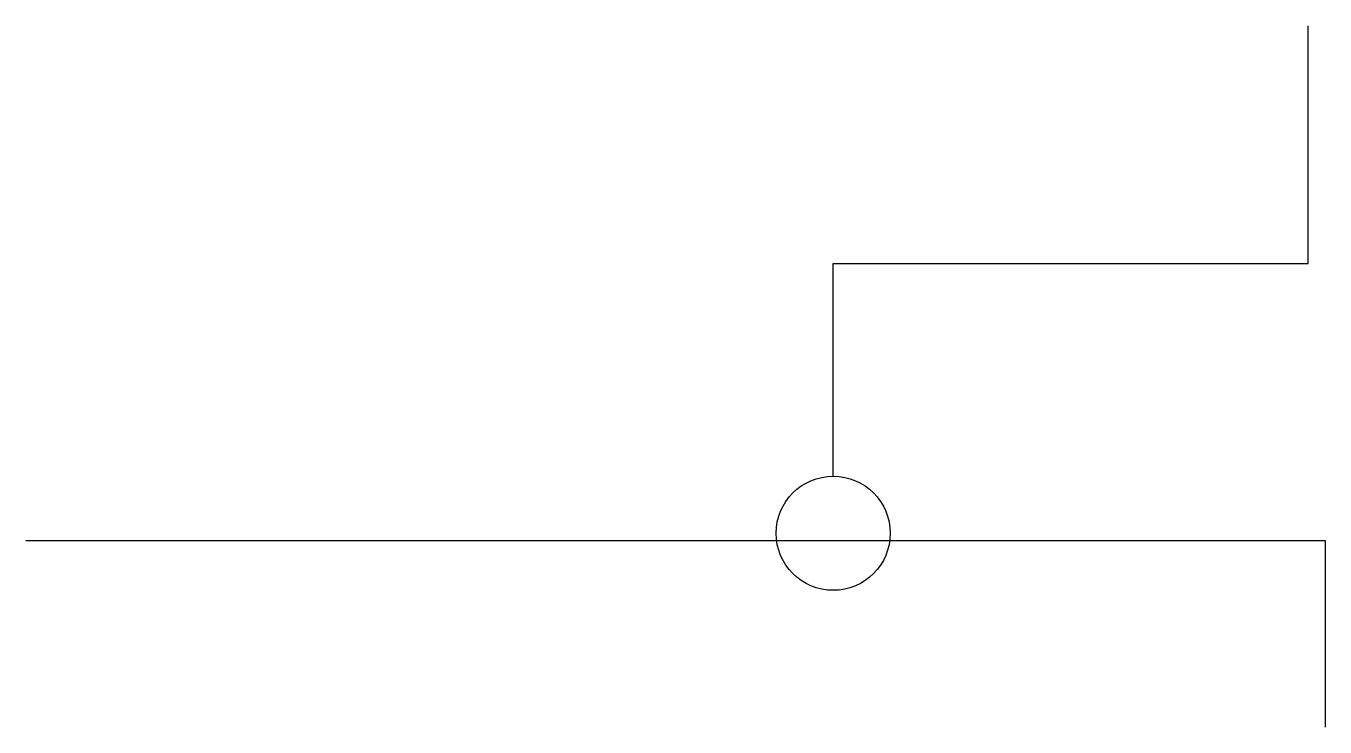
# Model space of a CAD drawing. Header units: metres. Extents: x -42595 to -41542, y -140075 to -139507.
import ezdxf

# ---------------------------------------------------------------- set-up
doc = ezdxf.new("R2010")
doc.units = ezdxf.units.M
doc.layers.add('DET1', color=1, linetype='Continuous')
doc.layers.add('G', color=3, linetype='Continuous')

msp = doc.modelspace()

# ---------------------------------------------------------------- linework, layer by layer
at = {"layer": 'DET1'}
for p, q in [((-41555.65, -139699.97), (-41555.65, -139507.46)), ((-41940.52, -139872.2), (-41940.52, -139699.97)), ((-41940.52, -139699.97), (-41555.65, -139699.97)), ((-41541.92, -139924.29), (-41541.92, -140075.39))]:
    msp.add_line(p, q, dxfattribs=at)
msp.add_circle((-41940.52, -139918.42), 46.22, dxfattribs=at)
at = {"layer": 'G'}
msp.add_line((-42594.72, -139924.29), (-41541.92, -139924.29), dxfattribs=at)

doc.saveas('drawing.dxf')
